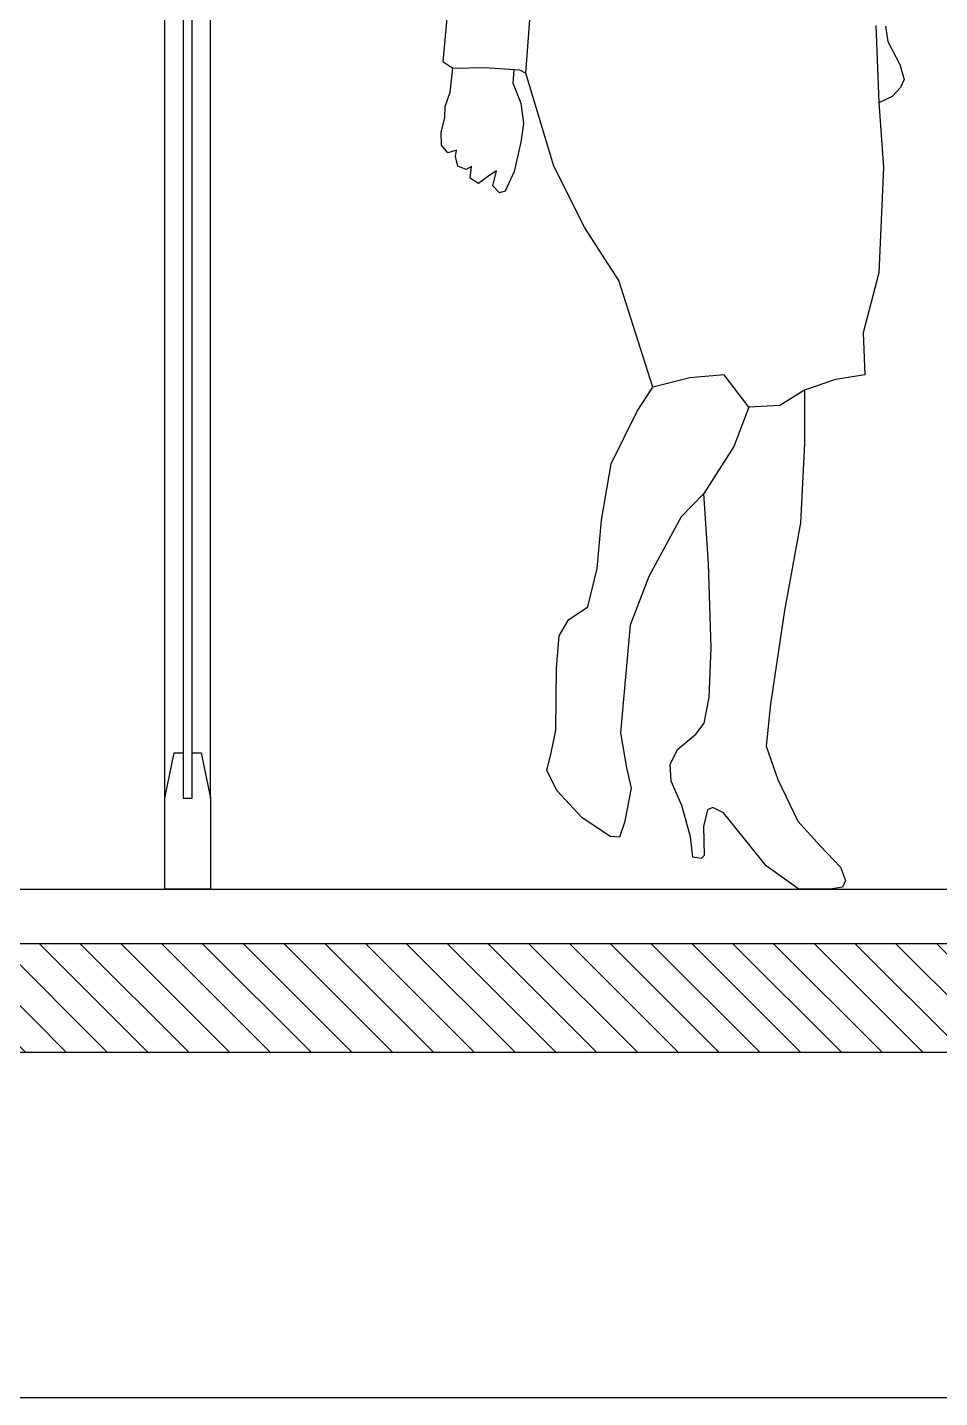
# Model space of a CAD drawing. Header units: millimetres. Extents: x 2056 to 4470, y 1400 to 3101.
# Drawn here: x 2177.71 to 2178.714, y 1445.759 to 1447.268 of the extents above; entities that cross this region are included whole.
import ezdxf

# ---------------------------------------------------------------- set-up
doc = ezdxf.new("R2010")
doc.units = ezdxf.units.MM
for name, color, linetype in [('A-GLAZ', 5, 'Continuous'), ('A-PLAN-1', 5, 'Continuous'), ('A-PLAN-2', 4, 'Continuous'), ('A-PLAN-4', 2, 'Continuous'), ('A-PLAN-5', 1, 'Continuous'), ('A-PLAN-6', 9, 'Continuous')]:
    doc.layers.add(name, color=color, linetype=linetype)

# ---------------------------------------------------------------- blocks, each defined once
blk = doc.blocks.new('SYMBOL_Human_7_2D')
for points in [[(0.2262, 0.8663), (0.2293, 0.7892), (0.2339, 0.7244), (0.2293, 0.6195), (0.2138, 0.5593), (0.2154, 0.5176), (0.1861, 0.513), (0.1552, 0.5022), (0.1305, 0.4868), (0.0996, 0.4852), (0.0749, 0.5176), (0.0409, 0.5145), (0.0039, 0.5053), (-0.0301, 0.6117), (-0.064, 0.6642), (-0.0949, 0.7259), (-0.1227, 0.8185), (-0.1165, 0.9034), (-0.1103, 0.999), (-0.1083, 1.0536)], [(-0.1991, 1.0522), (-0.1953, 0.9419), (-0.2055, 0.8303), (-0.1958, 0.8237), (-0.1642, 0.8241), (-0.1291, 0.8218), (-0.1227, 0.8185)], [(0.236, 0.8656), (0.2384, 0.8501), (0.2502, 0.8274), (0.2546, 0.8124), (0.251, 0.8043), (0.2425, 0.7953), (0.2293, 0.7891)], [(-0.1522, 0.7211), (-0.1599, 0.7161), (-0.17, 0.7084), (-0.1785, 0.7138), (-0.1769, 0.7253), (-0.1823, 0.7226), (-0.1908, 0.7257), (-0.1931, 0.7354), (-0.192, 0.7419), (-0.2005, 0.7392), (-0.207, 0.7469), (-0.2074, 0.7593), (-0.2036, 0.7743), (-0.2032, 0.7855), (-0.1985, 0.7998), (-0.1958, 0.8237)], [(-0.1356, 0.8079), (-0.1345, 0.8221)], [(-0.1356, 0.8079), (-0.1279, 0.7886), (-0.1252, 0.7685), (-0.1279, 0.7496), (-0.1345, 0.7203), (-0.1433, 0.701), (-0.1491, 0.6991), (-0.1557, 0.7061), (-0.1522, 0.7211)], [(0.0996, 0.4852), (0.0848, 0.4461), (0.0546, 0.399), (0.0321, 0.3759), (-0.0001, 0.3164), (-0.0186, 0.2677), (-0.0235, 0.216), (-0.0284, 0.1604), (-0.0225, 0.1253), (-0.0177, 0.1049), (-0.0245, 0.0707), (-0.0294, 0.0561), (-0.0294, 0.0561), (-0.0388, 0.0567), (-0.0669, 0.0759), (-0.0915, 0.1023), (-0.1018, 0.1228), (-0.0977, 0.1402), (-0.0928, 0.1629), (-0.0924, 0.2249), (-0.0897, 0.2571), (-0.0803, 0.2731), (-0.0611, 0.2861), (-0.0518, 0.3244), (-0.0475, 0.3724), (-0.0377, 0.4286), (-0.0118, 0.4812), (0.0039, 0.5053)], [(0.1552, 0.5022), (0.1553, 0.4489), (0.1511, 0.3697), (0.1353, 0.2822), (0.1211, 0.1888), (0.117, 0.1471), (0.1286, 0.1138), (0.1486, 0.0721), (0.1712, 0.0471), (0.1912, 0.0263), (0.1962, 0.0129), (0.1932, 0.0063), (0.1808, 0.0043), (0.1496, 0.0043), (0.1169, 0.0275), (0.094, 0.0562), (0.0745, 0.0806), (0.0638, 0.0857), (0.0584, 0.0833), (0.0545, 0.0667), (0.0552, 0.0379), (0.052, 0.0348), (0.0438, 0.0362), (0.0413, 0.0565), (0.0328, 0.0879), (0.0221, 0.112), (0.0211, 0.1289), (0.0289, 0.144), (0.0467, 0.1588), (0.0552, 0.17), (0.0602, 0.1955), (0.0622, 0.2452), (0.0595, 0.3288), (0.0546, 0.399)]]:
    blk.add_lwpolyline(points)
blk = doc.blocks.new('2D Human (7)')
blk.add_blockref('SYMBOL_Human_7_2D', (0, 0))
blk = doc.blocks.new('CORTE B-B')
at = {"layer": 'A-PLAN-5'}
h = blk.add_hatch(dxfattribs=at)
h.set_pattern_fill('ANSI31', color=256, scale=0.01, angle=90, style=0)
h.set_pattern_definition([(225, (-989008.851176, -1733150.051984), (0.02245064030267, -0.02245064030267), [])])
h.paths.add_polyline_path([(-8.5786, -31.388), (-9.0286, -31.388), (-9.0286, -2), (-8.5286, -2), (-8.5286, -2.4028), (-8.9086, -2.4028), (-8.9086, -4.941), (-8.5286, -4.941), (-8.5286, -5.241), (-8.9086, -5.241), (-8.9086, -7.0088), (-8.5286, -7.0088), (-8.5286, -7.4088), (-8.9086, -7.4088), (-8.9086, -8.6811), (-8.5286, -8.6811), (-8.5286, -8.9811), (-8.9086, -8.9811), (-8.9086, -11.4466), (-8.5286, -11.4466), (-8.5286, -11.7466), (-8.9086, -11.7466), (-8.9086, -14.311), (-8.5286, -14.311), (-8.5286, -14.711), (-8.9086, -14.711), (-8.9086, -16.8838), (-8.5286, -16.8838), (-8.5286, -17.1838), (-8.9086, -17.1838), (-8.9086, -19.3566), (-8.5286, -19.3566), (-8.5286, -19.7566), (-8.9086, -19.7566), (-8.9086, -22.0985), (-8.5286, -22.0985), (-8.5286, -22.3985), (-8.9086, -22.3985), (-8.9086, -24.5003), (-8.5286, -24.5003), (-8.5286, -24.9003), (-8.9086, -24.9003), (-8.9086, -28.0106), (-8.5286, -28.0106), (-8.5286, -28.3106), (-8.9086, -28.3106), (-8.9086, -29.8349), (-8.5286, -29.8349), (-8.5286, -30.2349), (-8.5286, -31.388)])
h.paths.add_polyline_path([(-8.9086, -30.2349), (-8.6286, -30.2349), (-8.6286, -31.1902), (-8.9086, -31.1902)], flags=16)
at = {"layer": 'A-GLAZ'}
for points in [[(-9.1886, -15.8604), (-11.0886, -15.8604)], [(-9.2386, -15.8804), (-9.2386, -15.8704), (-9.1886, -15.8604), (-9.0886, -15.8604), (-9.0886, -15.9104), (-9.1886, -15.9104), (-9.2386, -15.9004), (-9.2386, -15.8904)], [(-9.1886, -15.9104), (-11.0886, -15.9104)]]:
    blk.add_lwpolyline(points, dxfattribs=at)
blk.add_lwpolyline([(-11.0886, -15.8904), (-9.1886, -15.8904), (-9.1886, -15.8804), (-11.0886, -15.8804)], close=True, dxfattribs=at)
at = {"layer": 'A-PLAN-1'}
for points in [[(-9.0286, -31.388), (-9.0286, -2)], [(-8.9086, -7.4088), (-8.9086, -8.6811), (-8.5286, -8.6811), (-8.5286, -8.9811), (-8.9086, -8.9811), (-8.9086, -11.4466), (-8.5286, -11.4466), (-8.5286, -11.7466), (-8.9086, -11.7466), (-8.9086, -14.311), (-8.5286, -14.311), (-8.5286, -14.711), (-8.9086, -14.711), (-8.9086, -16.8838)]]:
    blk.add_lwpolyline(points, dxfattribs=at)
at = {"layer": 'A-PLAN-2', "elevation": -0.2289}
blk.add_lwpolyline([(-9.0886, -25.5533), (-9.0886, -13.3503)], dxfattribs=at)
at = {"layer": 'A-PLAN-6'}
blk.add_lwpolyline([(-8.5286, -29.8349), (-8.5286, -2.159)], dxfattribs=at)
at = {"layer": 'A-PLAN-4', "xscale": 1.103519034571946, "yscale": 1.103519034571946, "zscale": 1.103519034618749, "rotation": 90}
blk.add_blockref('2D Human (7)', (-9.0838, -15.3775, -0.2289), dxfattribs=at)

msp = doc.modelspace()

# ---------------------------------------------------------------- block references
at = {"rotation": 270}
msp.add_blockref('CORTE B-B', (2193.7718, 1437.2303), dxfattribs=at)

doc.saveas('drawing.dxf')
